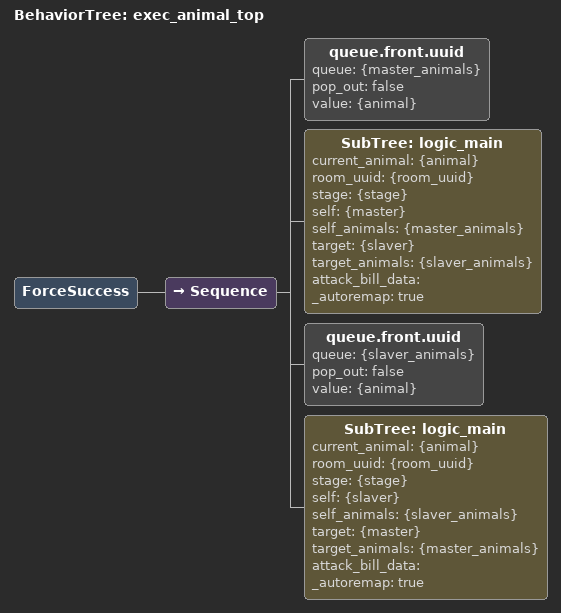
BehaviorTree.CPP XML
<?xml version="1.0" encoding="UTF-8"?>
<root BTCPP_format="4">
  <BehaviorTree ID="exec_animal_top">
    <ForceSuccess>
      <Sequence>
        <queue.front.uuid queue="{master_animals}"
                          pop_out="false"
                          value="{animal}"/>
        <SubTree ID="logic_main"
                 current_animal="{animal}"
                 room_uuid="{room_uuid}"
                 stage="{stage}"
                 self="{master}"
                 self_animals="{master_animals}"
                 target="{slaver}"
                 target_animals="{slaver_animals}"
                 attack_bill_data=""
                 _autoremap="true"/>
        <queue.front.uuid queue="{slaver_animals}"
                          pop_out="false"
                          value="{animal}"/>
        <SubTree ID="logic_main"
                 current_animal="{animal}"
                 room_uuid="{room_uuid}"
                 stage="{stage}"
                 self="{slaver}"
                 self_animals="{slaver_animals}"
                 target="{master}"
                 target_animals="{master_animals}"
                 attack_bill_data=""
                 _autoremap="true"/>
      </Sequence>
    </ForceSuccess>
  </BehaviorTree>

</root>
